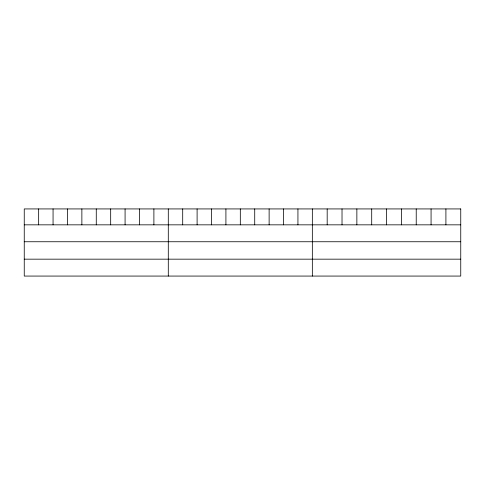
<?xml version="1.0" encoding="UTF-8"?>
<svg xmlns="http://www.w3.org/2000/svg" width="485" height="485" viewBox="0 0 485 485"><rect width="100%" height="100%" fill="white"/><g stroke="black" fill="none" stroke-linecap="round" stroke-linejoin="round"><path stroke-width="0.73" d="M24.25 224.84L460.75 224.84M24.25 241.748L460.75 241.748M24.25 259.166L460.75 259.166M445.909 208.932L445.909 224.84M431.068 208.932L431.068 224.84M416.227 208.932L416.227 224.84M401.386 208.932L401.386 224.84M386.545 208.932L386.545 224.84M371.704 208.932L371.704 224.84M356.863 208.932L356.863 224.84M342.022 208.932L342.022 224.84M327.181 208.932L327.181 224.84M312.34 208.932L312.34 276.068M297.935 208.932L297.935 224.84M283.531 208.932L283.531 224.84M269.126 208.932L269.126 224.84M254.722 208.932L254.722 224.84M240.317 208.932L240.317 224.84M225.913 208.932L225.913 224.84M211.508 208.932L211.508 224.84M197.104 208.932L197.104 224.84M182.7 208.932L182.7 224.84M168.295 208.932L168.295 276.068M153.891 208.932L153.891 224.84M139.486 208.932L139.486 224.84M125.081 208.932L125.081 224.84M110.677 208.932L110.677 224.84M96.272 208.932L96.272 224.84M81.868 208.932L81.868 224.84M67.463 208.932L67.463 224.84M53.059 208.932L53.059 224.84M38.654 208.932L38.654 224.84M460.75 208.932L24.25 208.932L24.25 276.068L460.75 276.068L460.75 208.932"/></g></svg>
